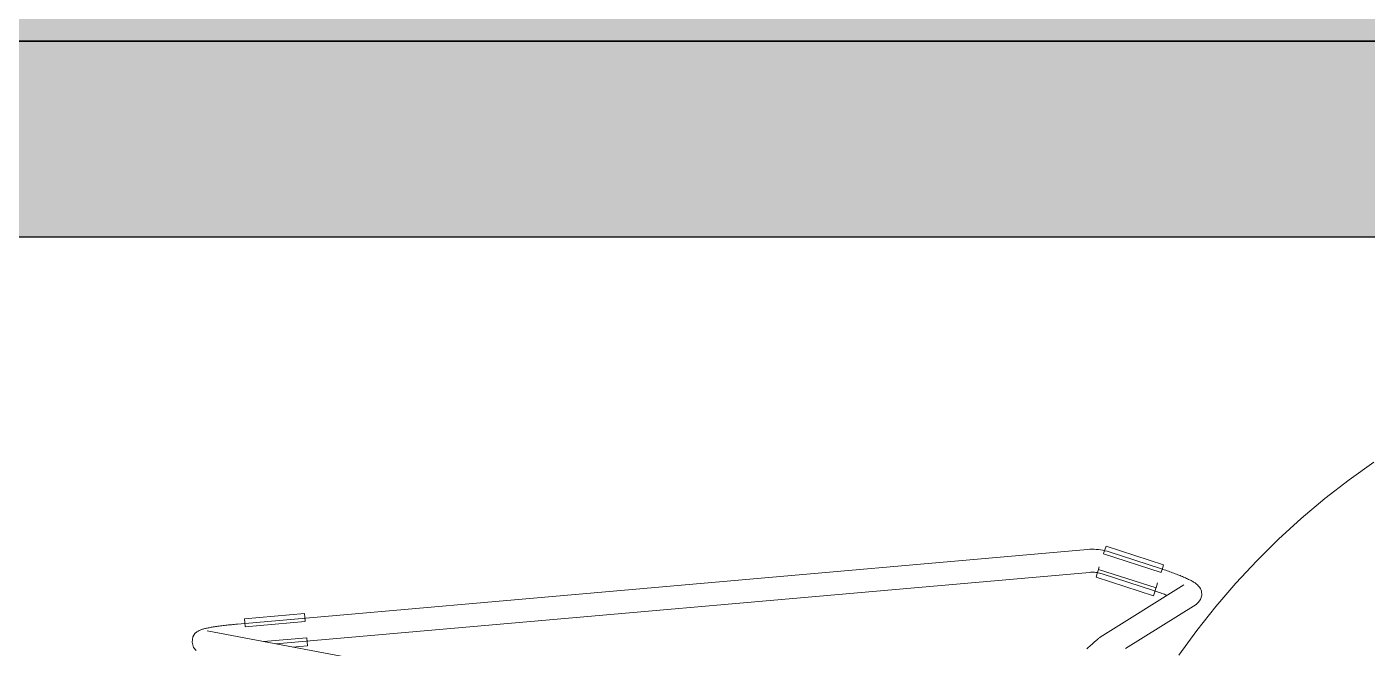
# Model space of a CAD drawing. Header units: millimetres. Extents: x 155927 to 295199, y -4084 to 97293.
# Drawn here: x 158820 to 159519, y 25741 to 26065 of the extents above; entities that cross this region are included whole.
import ezdxf

# ---------------------------------------------------------------- set-up
doc = ezdxf.new("R2010")
doc.units = ezdxf.units.MM
doc.header["$MEASUREMENT"] = 0
for name, color, linetype, lineweight in [('A-WALL-PATT', 7, 'CONTINUOUS', 9), ('I-FURN', 8, 'CONTINUOUS', 9), ('I-WALL', 7, 'CONTINUOUS', 9)]:
    doc.layers.add(name, color=color, linetype=linetype, lineweight=lineweight)

msp = doc.modelspace()

# ---------------------------------------------------------------- hatches: boundary and pattern name
at = {"layer": 'A-WALL-PATT'}
for points in [[(160696.66, 26057.61), (160696.66, 26072.61), (157247.81, 26072.61), (157247.81, 26057.61), (160138.15, 26057.61)], [(160696.66, 25955.61), (160696.66, 26057.61), (157247.81, 26057.61), (157247.81, 25955.61), (160138.15, 25955.61)]]:
    msp.add_hatch(color=256, dxfattribs=at).paths.add_polyline_path(points, flags=0)

# ---------------------------------------------------------------- linework, layer by layer
at = {"layer": 'I-FURN'}
for p, q in [((159522.72, 25838.12), (159509.7, 25828.83)), ((159509.7, 25828.83), (159497.06, 25819.02)), ((159497.06, 25819.02), (159484.82, 25808.71)), ((159484.82, 25808.71), (159473.01, 25797.92)), ((159473.01, 25797.92), (159461.63, 25786.67)), ((159373.29, 25792.54), (158929.97, 25753.59)), ((159373.33, 25792.54), (159373.29, 25792.54)), ((159374.47, 25792.62), (159373.33, 25792.54)), ((159375.62, 25792.65), (159374.47, 25792.62)), ((159376.76, 25792.63), (159375.62, 25792.65)), ((159377.9, 25792.57), (159376.76, 25792.63)), ((159379.04, 25792.46), (159377.9, 25792.57)), ((159380.17, 25792.31), (159379.04, 25792.46)), ((159381.29, 25792.11), (159380.17, 25792.31)), ((159382.41, 25791.87), (159381.29, 25792.11)), ((159381.67, 25790.21), (159411.68, 25780.52)), ((159381.71, 25790.33), (159382.34, 25792.3)), ((159382.34, 25792.3), (159382.97, 25794.25)), ((159383.51, 25791.59), (159382.41, 25791.87)), ((159382.97, 25794.25), (159412.98, 25784.56)), ((159384.61, 25791.25), (159383.51, 25791.59)), ((159411.42, 25782.54), (159384.61, 25791.25)), ((159378.39, 25780.05), (159379.03, 25782.02)), ((159409.07, 25772.45), (159379.06, 25782.14)), ((159379.09, 25782.24), (159379.47, 25783.4)), ((159411.88, 25782.39), (159411.42, 25782.54)), ((159412.35, 25782.61), (159411.71, 25780.64)), ((159412.62, 25782.15), (159411.88, 25782.39)), ((159412.98, 25784.56), (159412.35, 25782.61)), ((159413.36, 25781.9), (159412.62, 25782.15)), ((159414.09, 25781.65), (159413.36, 25781.9)), ((159414.82, 25781.4), (159414.09, 25781.65)), ((159415.54, 25781.15), (159414.82, 25781.4)), ((159416.26, 25780.9), (159415.54, 25781.15)), ((159461.63, 25786.67), (159450.72, 25774.97)), ((158949.99, 25743.3), (159374.34, 25780.58)), ((159374.34, 25780.59), (159375, 25780.63)), ((159375, 25780.63), (159375.66, 25780.65)), ((159375.66, 25780.65), (159376.33, 25780.64)), ((159376.33, 25780.64), (159376.99, 25780.61)), ((159376.99, 25780.61), (159377.65, 25780.55)), ((159377.65, 25780.55), (159378.3, 25780.46)), ((159377.76, 25778.1), (159378.39, 25780.05)), ((159377.76, 25778.1), (159407.76, 25768.41)), ((159378.3, 25780.46), (159378.95, 25780.34)), ((159378.95, 25780.34), (159379.6, 25780.2)), ((159379.6, 25780.2), (159380.24, 25780.04)), ((159380.24, 25780.04), (159380.88, 25779.85)), ((159380.88, 25779.85), (159380.9, 25779.84)), ((159380.9, 25779.84), (159407.72, 25771.13)), ((159409.1, 25772.55), (159409.9, 25775.03)), ((159416.96, 25780.64), (159416.26, 25780.9)), ((159417.66, 25780.39), (159416.96, 25780.64)), ((159418.35, 25780.13), (159417.66, 25780.39)), ((159419.03, 25779.88), (159418.35, 25780.13)), ((159419.69, 25779.62), (159419.03, 25779.88)), ((159420.35, 25779.37), (159419.69, 25779.62)), ((159420.99, 25779.12), (159420.35, 25779.37)), ((159421.61, 25778.87), (159420.99, 25779.12)), ((159422.22, 25778.62), (159421.61, 25778.87)), ((159422.82, 25778.37), (159422.22, 25778.62)), ((159423.4, 25778.13), (159422.82, 25778.37)), ((159423.96, 25777.88), (159423.4, 25778.13)), ((159424.5, 25777.64), (159423.96, 25777.88)), ((159425.03, 25777.41), (159424.5, 25777.64)), ((159425.54, 25777.17), (159425.03, 25777.41)), ((159426.03, 25776.94), (159425.54, 25777.17)), ((159426.51, 25776.71), (159426.03, 25776.94)), ((159426.96, 25776.48), (159426.51, 25776.71)), ((159427.4, 25776.25), (159426.96, 25776.48)), ((159427.83, 25776.02), (159427.4, 25776.25)), ((159428.24, 25775.79), (159427.83, 25776.02)), ((159428.64, 25775.55), (159428.24, 25775.79)), ((159429.03, 25775.31), (159428.64, 25775.55)), ((159429.42, 25775.05), (159429.03, 25775.31)), ((159429.81, 25774.78), (159429.42, 25775.05)), ((159430.21, 25774.46), (159429.81, 25774.78)), ((159430.64, 25774.1), (159430.21, 25774.46)), ((159431.1, 25773.63), (159430.64, 25774.1)), ((159450.72, 25774.97), (159440.28, 25762.85)), ((159423.58, 25774.05), (159379.99, 25746.75)), ((159408.05, 25771.02), (159407.72, 25771.13)), ((159408.39, 25770.36), (159407.76, 25768.41)), ((159408.74, 25770.79), (159408.05, 25771.02)), ((159409.03, 25772.33), (159408.39, 25770.36)), ((159409.43, 25770.56), (159408.74, 25770.79)), ((159410.11, 25770.33), (159409.43, 25770.56)), ((159410.79, 25770.1), (159410.11, 25770.33)), ((159411.46, 25769.86), (159410.79, 25770.1)), ((159412.13, 25769.63), (159411.46, 25769.86)), ((159412.79, 25769.39), (159412.13, 25769.63)), ((159413.43, 25769.16), (159412.79, 25769.39)), ((159414.07, 25768.92), (159413.43, 25769.16)), ((159414.69, 25768.69), (159414.07, 25768.92)), ((159431.62, 25773), (159431.1, 25773.63)), ((159432.19, 25772.09), (159431.62, 25773)), ((159432.71, 25770.71), (159432.19, 25772.09)), ((159432.3, 25766.51), (159432.88, 25768.73)), ((159432.88, 25768.73), (159432.71, 25770.71)), ((159393.18, 25740.85), (159429.95, 25763.88)), ((159431.07, 25764.78), (159429.95, 25763.88)), ((159440.28, 25762.85), (159430.34, 25750.32)), ((159431.07, 25764.78), (159432.3, 25766.51)), ((158924.62, 25753.06), (158925.34, 25753.14)), ((158925.34, 25753.14), (158926.08, 25753.22)), ((158926.08, 25753.22), (158926.82, 25753.29)), ((158926.82, 25753.29), (158927.56, 25753.37)), ((158927.56, 25753.37), (158928.31, 25753.44)), ((158928.31, 25753.44), (158929.06, 25753.51)), ((158929.06, 25753.51), (158929.81, 25753.58)), ((158929.81, 25753.58), (158929.97, 25753.59)), ((158933.58, 25756.4), (158964.99, 25759.16)), ((158933.76, 25754.36), (158933.58, 25756.4)), ((158933.94, 25752.3), (158933.76, 25754.36)), ((158933.95, 25752.17), (158965.36, 25754.93)), ((158964.99, 25759.16), (158965.17, 25757.12)), ((158965.17, 25757.12), (158965.35, 25755.06)), ((158906.29, 25744.21), (158906.78, 25746.97)), ((158906.78, 25746.97), (158907.82, 25748.62)), ((158907.82, 25748.62), (158908.73, 25749.48)), ((158908.73, 25749.48), (158909.43, 25749.96)), ((158909.43, 25749.96), (158909.99, 25750.26)), ((158909.99, 25750.26), (158910.46, 25750.48)), ((158910.46, 25750.48), (158910.89, 25750.65)), ((158910.89, 25750.65), (158911.3, 25750.79)), ((158911.3, 25750.79), (158911.69, 25750.91)), ((158911.69, 25750.91), (158912.09, 25751.03)), ((158912.09, 25751.03), (158912.49, 25751.13)), ((158912.49, 25751.13), (158912.9, 25751.24)), ((158912.9, 25751.24), (158913.33, 25751.34)), ((158913.33, 25751.34), (158913.77, 25751.44)), ((158913.77, 25751.44), (158914.23, 25751.53)), ((159013.41, 25731.3), (158914.12, 25750.11)), ((158914.23, 25751.53), (158914.71, 25751.63)), ((158914.71, 25751.63), (158915.21, 25751.72)), ((158915.21, 25751.72), (158915.72, 25751.82)), ((158915.72, 25751.82), (158916.25, 25751.91)), ((158916.25, 25751.91), (158916.81, 25752.01)), ((158916.81, 25752.01), (158917.37, 25752.1)), ((158917.37, 25752.1), (158917.96, 25752.19)), ((158917.96, 25752.19), (158918.56, 25752.28)), ((158918.56, 25752.28), (158919.18, 25752.37)), ((158919.18, 25752.37), (158919.82, 25752.46)), ((158919.82, 25752.46), (158920.47, 25752.55)), ((158920.47, 25752.55), (158921.13, 25752.64)), ((158921.13, 25752.64), (158921.8, 25752.72)), ((158921.8, 25752.72), (158922.49, 25752.81)), ((158922.49, 25752.81), (158923.19, 25752.89)), ((158923.19, 25752.89), (158923.9, 25752.98)), ((158923.9, 25752.98), (158924.62, 25753.06)), ((158966.1, 25746.49), (158943.62, 25744.51)), ((158966.11, 25746.36), (158966.29, 25744.3)), ((159379.18, 25746.17), (159378.96, 25746)), ((159379.41, 25746.35), (159379.18, 25746.17)), ((159379.67, 25746.53), (159379.41, 25746.35)), ((159379.99, 25746.75), (159379.67, 25746.53)), ((159430.34, 25750.32), (159420.9, 25737.4)), ((158907.13, 25741.46), (158906.29, 25744.21)), ((158907.13, 25741.46), (158908.45, 25739.88)), ((158958.58, 25741.56), (158966.47, 25742.25)), ((158966.29, 25744.3), (158966.47, 25742.25)), ((159373.48, 25741.14), (159373.05, 25740.74)), ((159373.91, 25741.53), (159373.48, 25741.14)), ((159374.32, 25741.91), (159373.91, 25741.53)), ((159374.72, 25742.28), (159374.32, 25741.91)), ((159375.11, 25742.63), (159374.72, 25742.28)), ((159375.49, 25742.98), (159375.11, 25742.63)), ((159375.86, 25743.31), (159375.49, 25742.98)), ((159376.21, 25743.62), (159375.86, 25743.31)), ((159376.54, 25743.92), (159376.21, 25743.62)), ((159376.87, 25744.21), (159376.54, 25743.92)), ((159377.17, 25744.48), (159376.87, 25744.21)), ((159377.47, 25744.74), (159377.17, 25744.48)), ((159377.75, 25744.99), (159377.47, 25744.74)), ((159378.01, 25745.21), (159377.75, 25744.99)), ((159378.27, 25745.43), (159378.01, 25745.21)), ((159378.51, 25745.63), (159378.27, 25745.43)), ((159378.74, 25745.82), (159378.51, 25745.63)), ((159378.96, 25746), (159378.74, 25745.82))]:
    msp.add_line(p, q, dxfattribs=at)
at = {"layer": 'I-WALL', "lineweight": 30}
for p, q in [((160696.66, 26057.61), (157247.81, 26057.61)), ((157247.81, 26057.61), (160696.66, 26057.61)), ((157247.81, 25955.61), (160696.66, 25955.61))]:
    msp.add_line(p, q, dxfattribs=at)

doc.saveas('drawing.dxf')
